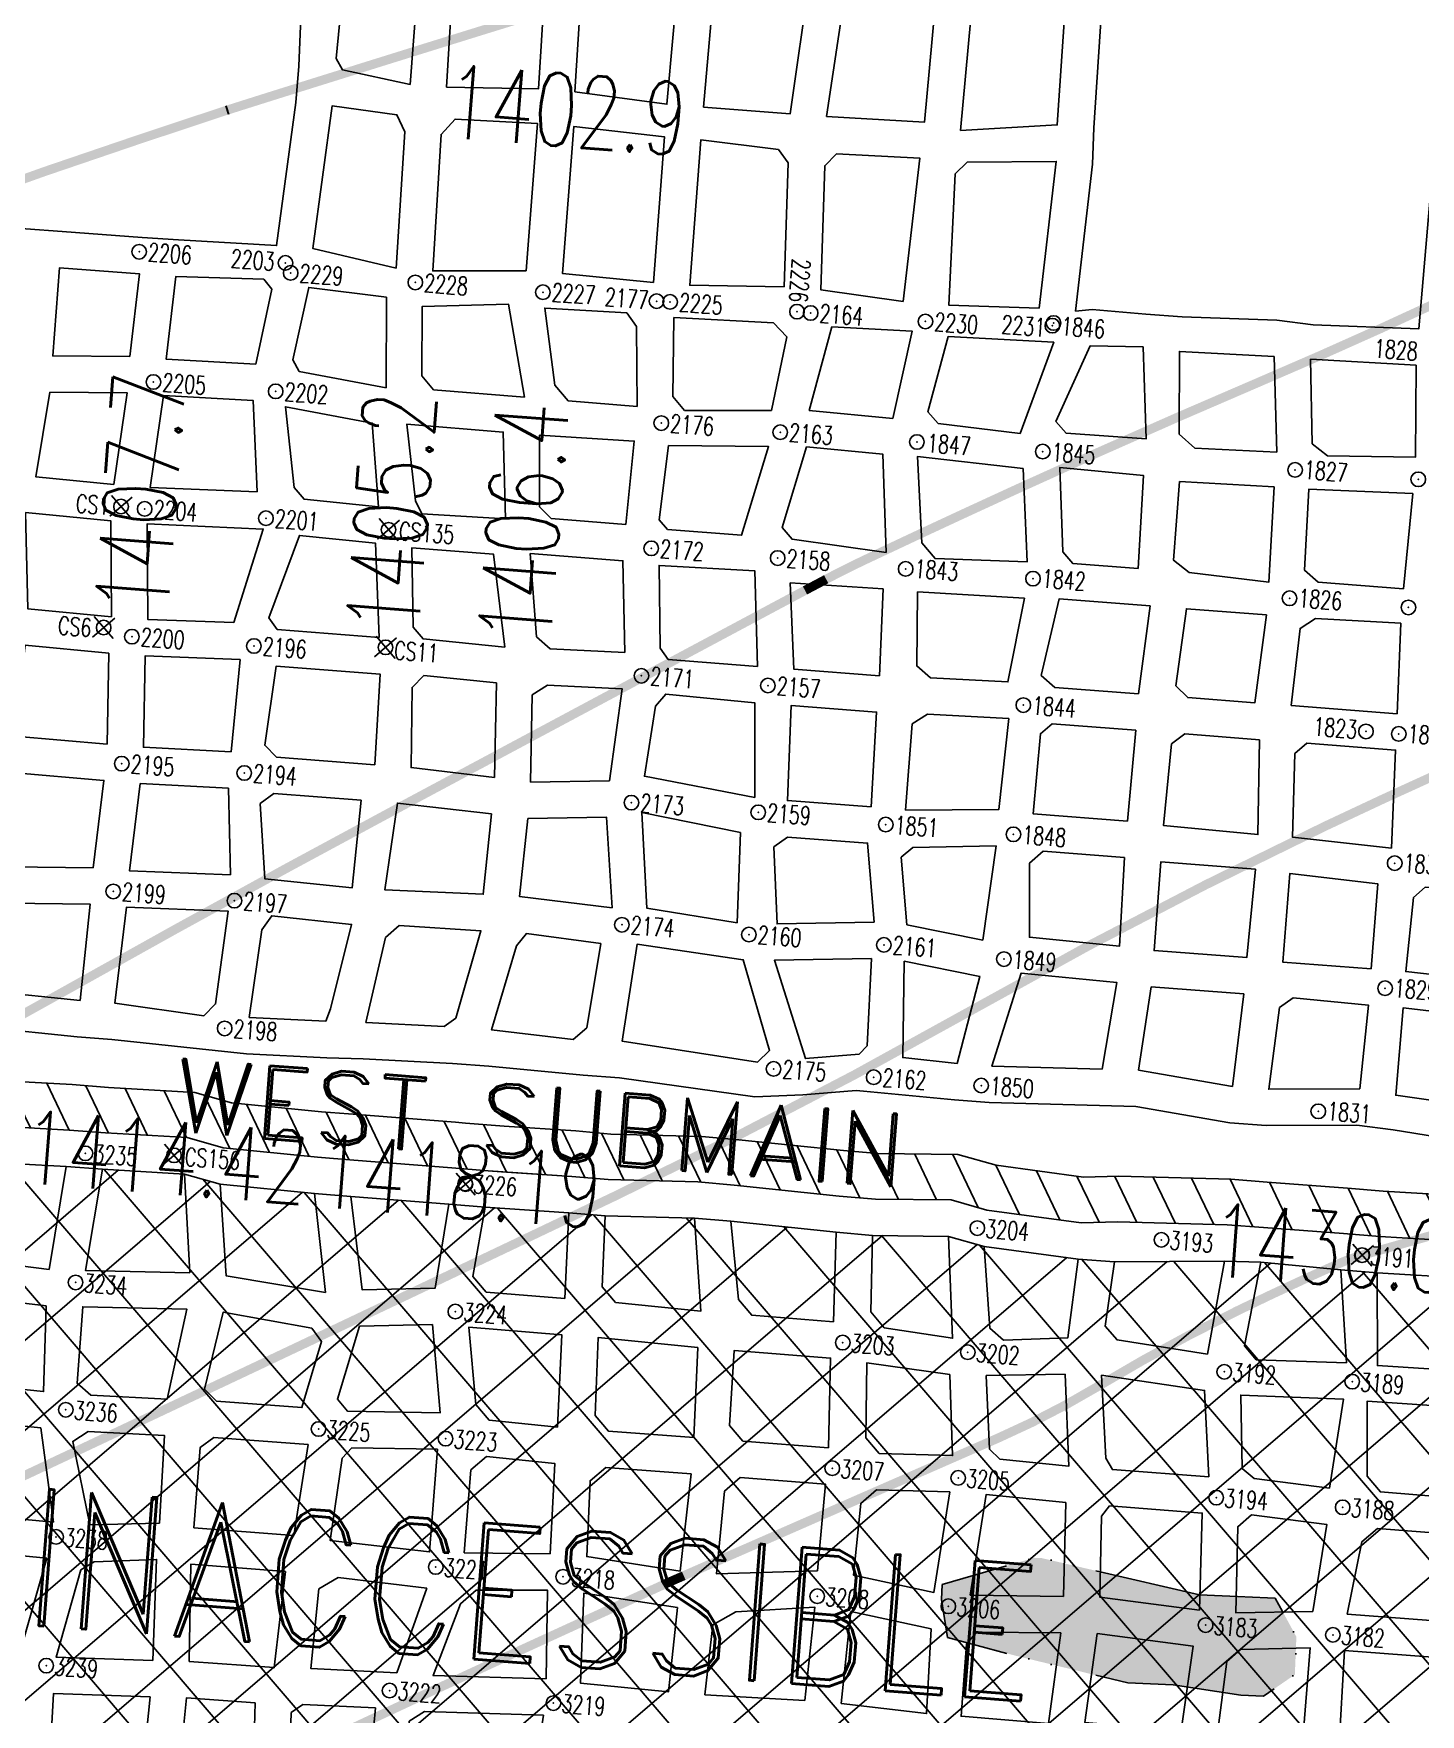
# Model space of a CAD drawing. Header units: inches. Extents: x 10131215 to 10153225, y 3476725 to 3491422.
# Drawn here: x 10138163 to 10138923, y 3482611 to 3483533 of the extents above; entities that cross this region are included whole.
import ezdxf
from ezdxf.enums import TextEntityAlignment as Align

# ---------------------------------------------------------------- set-up
doc = ezdxf.new("R2010")
doc.units = ezdxf.units.IN
doc.header["$LTSCALE"] = 100
doc.header["$MEASUREMENT"] = 0
doc.header["$PDMODE"] = 32
doc.header["$PDSIZE"] = 8
doc.linetypes.add('STREAM', pattern=[1.5, 1, -0.125, 0, -0.125, 0, -0.125, 0, -0.125])
doc.layers.get('0').update_dxf_attribs({"color": 60, "linetype": 'CONTINUOUS'})
for name, color, linetype in [('ELEVATIONS-UPEER MASON-CONTOURS', 175, 'CONTINUOUS'), ('ELEVATIONS-UPPER MASON-SPOT', 175, 'CONTINUOUS'), ('MINE WORKINGS-ADVANCED-SURVEYED', 7, 'CONTINUOUS'), ('MINE WORKINGS-RETREAT AREA', 4, 'CONTINUOUS'), ('MINE WORKINGS-RETREAT AREA-LABELS', 1, 'CONTINUOUS'), ('PANEL AND MAINS LABELS', 4, 'CONTINUOUS'), ('SPADS-CONTROL SURVEY-LABELS', 230, 'CONTINUOUS'), ('SPADS-CONTROL SURVEY-SYMBOLS', 230, 'CONTINUOUS'), ('SPADS-LABEL', 90, 'CONTINUOUS'), ('SPADS-SYMBOL', 90, 'CONTINUOUS'), ('WATER-SURFACE', 140, 'STREAM')]:
    doc.layers.add(name, color=color, linetype=linetype)
doc.styles.add('INACCESSIBLE', font='ROMAND.SHX', dxfattribs={"width": 0.8, "height": 75})
doc.styles.add('LEG', font='ROMAND')
doc.styles.add('LEV', font='SIMPLEX.shx', dxfattribs={"width": 0.7, "height": 40})
doc.styles.add('SP', font='SIMPLEX', dxfattribs={"width": 0.75, "height": 12})

# ---------------------------------------------------------------- blocks, each defined once
blk = doc.blocks.new('*X37')
at = {"color": 0}
for p, q in [((777047.55, 180251.67), (777033.3, 180276.35)), ((777068.43, 180253), (777054.67, 180276.84)), ((777089.56, 180253.9), (777075.18, 180278.8)), ((777111.21, 180253.91), (777096.77, 180278.9)), ((777132.87, 180253.89), (777118.42, 180278.91)), ((777154.98, 180253.09), (777140.28, 180278.55)), ((777175.84, 180254.45), (777161.9, 180278.6)), ((777196.71, 180255.81), (777182.77, 180279.95)), ((777218.27, 180255.96), (777203.86, 180280.93)), ((777239.9, 180256.01), (777225.48, 180280.98)), ((777261.52, 180256.06), (777247.1, 180281.03)), ((777283.14, 180256.11), (777268.72, 180281.08)), ((777304.96, 180255.82), (777290.37, 180281.08)), ((777326.82, 180255.45), (777312.24, 180280.7)), ((777348.58, 180255.27), (777334.11, 180280.32)), ((777370.07, 180255.54), (777355.79, 180280.28)), ((777391.45, 180256), (777377.2, 180280.7)), ((777412.84, 180256.47), (777398.58, 180281.16)), ((777434.5, 180256.45), (777420.07, 180281.45)), ((777455.91, 180256.87), (777441.63, 180281.59)), ((777477.32, 180257.29), (777463.04, 180282.01)), ((777501.35, 180253.16), (777485.1, 180281.3)), ((777523.28, 180252.68), (777508.65, 180278.01)), ((777545.2, 180252.2), (777530.58, 180277.53)), ((777566.94, 180252.06), (777552.48, 180277.09)), ((777588.61, 180252.02), (777574.16, 180277.04)), ((777610.28, 180251.99), (777595.83, 180277.01)), ((777631.99, 180251.88), (777617.5, 180276.97)), ((777653.64, 180251.88), (777639.21, 180276.88)), ((777675.15, 180252.13), (777660.81, 180276.96)), ((777696.74, 180252.23), (777682.32, 180277.21)), ((777718.22, 180252.53), (777704, 180277.15)), ((777739.25, 180253.61), (777725.22, 180277.91)), ((777760.33, 180254.58), (777746.26, 180278.96)), ((777782.15, 180254.3), (777767.59, 180279.51)), ((777804.14, 180253.7), (777789.47, 180279.11)), ((777826.14, 180253.1), (777811.47, 180278.51)), ((777848.03, 180252.7), (777833.47, 180277.91)), ((777869.25, 180253.44), (777855.28, 180277.63)), ((777890.1, 180254.82), (777876.17, 180278.95)), ((777913.19, 180252.33), (777897.02, 180280.34)), ((777936, 180250.33), (777921.03, 180276.26)), ((777958.39, 180249.04), (777943.44, 180274.94)), ((777979.86, 180249.36), (777965.83, 180273.66)), ((778000.61, 180250.91), (777986.63, 180275.14)), ((778021.65, 180251.97), (778007.61, 180276.29)), ((778042.69, 180253.03), (778028.66, 180277.34)), ((778064.12, 180253.41), (778049.7, 180278.39)), ((778085.76, 180253.44), (778071.34, 180278.41)), ((778107.39, 180253.47), (778092.97, 180278.45)), ((778129.07, 180253.41), (778114.6, 180278.48)), ((778150.59, 180253.65), (778136.28, 180278.43)), ((778172.04, 180253.99), (778157.74, 180278.76)), ((778193.62, 180254.12), (778179.19, 180279.1)), ((778215.48, 180253.74), (778200.86, 180279.08)), ((778237.47, 180253.16), (778222.81, 180278.56)), ((778259.7, 180252.16), (778244.8, 180277.97)), ((778281.91, 180251.19), (778267.27, 180276.55)), ((778303.02, 180252.12), (778288.94, 180276.52)), ((778324.14, 180253.05), (778310.05, 180277.44)), ((778345.69, 180253.23), (778331.3, 180278.15)), ((778367.03, 180253.76), (778352.8, 180278.41)), ((778388.37, 180254.3), (778374.14, 180278.94)), ((778409.86, 180254.58), (778395.57, 180279.33)), ((778431.44, 180254.69), (778417.05, 180279.62)), ((778453.02, 180254.81), (778438.63, 180279.73)), ((778474.47, 180255.17), (778460.22, 180279.85)), ((778495.75, 180255.81), (778481.47, 180280.54)), ((778517.83, 180255.06), (778503.1, 180280.57))]:
    blk.add_line(p, q, dxfattribs=at)
blk = doc.blocks.new('*X36')
at = {"color": 0}
for p, q in [((777014.47, 179809.76), (777441.29, 180236.58)), ((777694.46, 179816.51), (777274.88, 180236.09)), ((777836.43, 179833.64), (777433.64, 180236.43)), ((777021.09, 179763.35), (777492.11, 180234.36)), ((777074.14, 179763.37), (777543.02, 180232.25)), ((777127.19, 179763.38), (777595.82, 180232.01)), ((777641.34, 179763.57), (777170.78, 180234.12)), ((777180.25, 179763.4), (777648.67, 180231.82)), ((777694.35, 179763.59), (777221.97, 180235.97)), ((777233.3, 179763.42), (777702.05, 180232.17)), ((777286.35, 179763.44), (777757.46, 180234.55)), ((777730.4, 179833.6), (777328.59, 180235.42)), ((777339.4, 179763.46), (777809.49, 180233.55)), ((777783.42, 179833.62), (777381.25, 180235.78)), ((777392.45, 179763.48), (777861.94, 180232.97)), ((777445.51, 179763.5), (777914.15, 180232.14)), ((777889.45, 179833.66), (777487.88, 180235.22)), ((777498.56, 179763.52), (777963.78, 180228.74)), ((777942.46, 179833.68), (777543.91, 180232.23)), ((777551.61, 179763.54), (778018.86, 180230.79)), ((777995.47, 179833.69), (777597.16, 180232.01)), ((777604.66, 179763.55), (778075.4, 180234.3)), ((778048.49, 179833.71), (777650.36, 180231.84)), ((778101.5, 179833.73), (777703.07, 180232.16)), ((777727.74, 179833.6), (778127.56, 180233.42)), ((778154.52, 179833.75), (777753.9, 180234.37)), ((777780.79, 179833.62), (778181.31, 180234.14)), ((778207.53, 179833.77), (777807.7, 180233.6)), ((777833.84, 179833.64), (778232.9, 180232.69)), ((778260.54, 179833.79), (777861.4, 180232.93)), ((777886.89, 179833.66), (778284.54, 180231.31)), ((778313.56, 179833.81), (777915.5, 180231.87)), ((777939.95, 179833.67), (778339.46, 180233.19)), ((778366.57, 179833.83), (777972.02, 180228.38)), ((777993, 179833.69), (778393.73, 180234.43)), ((778419.59, 179833.84), (778022.35, 180231.08)), ((778464.46, 179842.01), (778072.1, 180234.37)), ((778464.15, 179895.35), (778126.07, 180233.43))]:
    blk.add_line(p, q, dxfattribs=at)
blk = doc.blocks.new('CS')
at = {"layer": 'SPADS-CONTROL SURVEY-SYMBOLS'}
for p, q in [((-5.66, 5.66), (5.66, -5.66)), ((5.66, 5.66), (-5.66, -5.66))]:
    blk.add_line(p, q, dxfattribs=at)
blk.add_circle((0, 0), 4, dxfattribs=at)

msp = doc.modelspace()

# ---------------------------------------------------------------- hatches: boundary and pattern name
at = {"layer": 'WATER-SURFACE'}
h = msp.add_hatch(color=151, dxfattribs=at)
h.paths.add_polyline_path([(10138052.44, 3483775.88), (10138047.61, 3483759.45), (10138021.18, 3483723.11), (10137999.74, 3483707.36), (10137982.46, 3483691.44), (10137961.36, 3483683.99), (10137922.98, 3483660.62), (10137922.81, 3483656.47), (10137971.97, 3483637.81), (10137984.42, 3483637.3), (10138013.83, 3483644.41), (10138043.06, 3483647.36), (10138072.13, 3483646.17), (10138117.47, 3483635.99), (10138129.09, 3483614.72), (10138140.87, 3483597.6), (10138160.62, 3483571.84), (10138168.59, 3483563.2), (10138181.05, 3483562.68), (10138189.86, 3483574.8), (10138191.04, 3483603.86), (10138183.58, 3483624.95), (10138151.87, 3483663.68), (10138140.09, 3483680.8), (10138129.15, 3483718.67), (10138125.33, 3483727.15), (10138117.7, 3483744.09), (10138105.91, 3483761.21)])
h.paths.add_polyline_path([(10138843.8, 3482674.66), (10138839.64, 3482674.83), (10138823.03, 3482675.52), (10138814.73, 3482675.86), (10138802.27, 3482676.37), (10138715.74, 3482696.56), (10138711.59, 3482696.73), (10138661.09, 3482682.18), (10138660.75, 3482673.88), (10138664.06, 3482652.95), (10138701.1, 3482643.11), (10138762.88, 3482628.09), (10138787.79, 3482627.07), (10138825, 3482621.38), (10138837.45, 3482620.87), (10138854.57, 3482632.64), (10138855.41, 3482653.39)])
h.paths.add_polyline_path([(10140233.98, 3482637.65), (10140225.32, 3482640.2), (10140196.96, 3482643.56), (10140177.45, 3482648.74), (10140166.6, 3482651.38), (10140151.46, 3482656.38), (10140136.24, 3482659.2), (10140116.72, 3482664.39), (10140097.03, 3482665.2), (10140081.45, 3482659.26), (10140070.16, 3482650.97), (10140058.95, 3482644.85), (10140047.48, 3482632.18), (10140049.31, 3482623.34), (10140053.69, 3482623.16), (10140069, 3482622.53), (10140090.79, 3482619.44), (10140110.3, 3482614.26), (10140138.48, 3482606.53), (10140153.71, 3482603.71), (10140214.96, 3482601.19), (10140256.45, 3482597.29), (10140267.38, 3482596.84), (10140287.07, 3482596.03), (10140298.1, 3482597.77), (10140309.22, 3482601.69), (10140322.79, 3482612.09), (10140334.17, 3482622.58), (10140341.09, 3482631.06), (10140348.28, 3482646.1), (10140351, 3482659.13), (10140351.53, 3482672.26), (10140325.37, 3482675.52), (10140318.54, 3482669.23), (10140309.34, 3482658.65), (10140300.24, 3482650.26), (10140291.13, 3482641.88), (10140280.01, 3482637.95), (10140266.8, 3482636.3)])
h.paths.add_polyline_path([(10140478.72, 3482997.87), (10140467.34, 3482987.39), (10140449.21, 3482972.79), (10140439.93, 3482960.03), (10140436.94, 3482940.43), (10140438.59, 3482927.22), (10140444.54, 3482911.64), (10140448.64, 3482904.89), (10140465.79, 3482895.42), (10140494.23, 3482894.25), (10140516.29, 3482897.73), (10140535.98, 3482896.92), (10140546.65, 3482889.91), (10140557.15, 3482878.52), (10140569.65, 3482862.67), (10140578.23, 3482857.93), (10140591.18, 3482853.02), (10140620.15, 3482864.97), (10140627.16, 3482875.64), (10140630.06, 3482893.05), (10140615.28, 3482906.8), (10140596.65, 3482933.86), (10140577.58, 3482949.99), (10140567.09, 3482961.37), (10140558.69, 3482970.48), (10140548.02, 3482977.49), (10140528.77, 3482989.24), (10140515.91, 3482996.34), (10140507.25, 3482998.89)])

# ---------------------------------------------------------------- linework, layer by layer
at = {"layer": 'ELEVATIONS-UPEER MASON-CONTOURS', "const_width": 5}
for points in [[(10135978.88, 3483263.25, 0), (10135880.17, 3483248.32, 0.000547)], [(10136147.76, 3483288.54, 0.000001), (10135988.51, 3483264.69, 0.000023)], [(10139638.83, 3483431.71, 0.000001), (10139693.52, 3483463.69, 0.000011)], [(10138804.87, 3484318.68, 0.000002), (10138743.64, 3484310.02, 0.000372)], [(10137623.41, 3484107.95, 0), (10137609.74, 3484100.71, -0.000133)], [(10138738.73, 3484588.48, -0.000001), (10138730.53, 3484585.1, -0.00003)], [(10139736.41, 3483488.78, -0.000003), (10139816.89, 3483535.85, -0.000201)], [(10138949.4, 3483393.11, -0.000024), (10138934.64, 3483386.2, -0.008504), (10138834.19, 3483341.3, 0.006474), (10138702.02, 3483282.86, 0.003016), (10138619.25, 3483244.37, 0.011317), (10138597.49, 3483233.49, 0.000202), (10138591.61, 3483230.37, 0.000208), (10138585.89, 3483227.34, 0.000707), (10138561.24, 3483214.2, 0.000088), (10138364.02, 3483108.7, 0.00524), (10138179.46, 3483007.42, -0.008789), (10138068.99, 3482947.81, -0.009687), (10138044.51, 3482935.76, -0.022299), (10138033.56, 3482931.2, -0.008687), (10138024.18, 3482927.97, -0.007391), (10138013.03, 3482924.53, -0.006553), (10137967.09, 3482911.72, 0.006281), (10137919.15, 3482898.38, 0.000026), (10137785.12, 3482859.27, 0.000021), (10137618.4, 3482810.6, 0.000039), (10136991.83, 3482627.62, -0.000171), (10136847.47, 3482585.5, -0.000311)], [(10136140.6, 3482595.77), (10136698.72, 3482758.89), (10137646.88, 3483036.01, -0.089518), (10137711.17, 3483042.83, 0.138132), (10137752.68, 3483051.32, 0.087871), (10137782.39, 3483073.98, 0.011366), (10137971.71, 3483289.32, 0.000822), (10137996.71, 3483319.19, 0.002897), (10138003.74, 3483327.71, 0.178201), (10138019.46, 3483373.49, -0.259755), (10138035.52, 3483403.86, -0.052601), (10138066.87, 3483419.82, -0.011321), (10138220.37, 3483474.67, -0.000067), (10138268.48, 3483490.64, -0.00306), (10138269.54, 3483490.98, -0.001054), (10138298.97, 3483500.28, -0.000417), (10138373.45, 3483523.56, -0.001449), (10138493.31, 3483560.54, -0.00256), (10138561.34, 3483580.94, -0.005365), (10138563.29, 3483581.49, -0.000155), (10138631.06, 3483599.83, -0.010487), (10138692.65, 3483615.1, -0.00726), (10138782.33, 3483633.99)], [(10137552.4, 3482514.37, 0.01064), (10137774.37, 3482584.94, 0.016804), (10137912.27, 3482637.27, 0.00045), (10138120.96, 3482724.81, 0.010071), (10138130.2, 3482728.92, 0.000713), (10138282.52, 3482800.6, 0.000765), (10138424.33, 3482867.84, 0.000123), (10138444.32, 3482877.36, 0.000066), (10138481.68, 3482895.17, 0.017661), (10138677.42, 3482997.17, -0.017864), (10138870.98, 3483097.93, -0.008228), (10138967.63, 3483141.99, -0.025317)], [(10138970.77, 3482885.28), (10138891.59, 3482862.73, 0.035359), (10138877.96, 3482857.78, 0.008462), (10138823.08, 3482832.23, 0.022194), (10138745.94, 3482790.38, -0.032154), (10138692.1, 3482762.54, -0.000146), (10138644.31, 3482741.62, 0.000155), (10138599.36, 3482721.95, 0.000016), (10138519.37, 3482686.9, 0.000201), (10138513.14, 3482684.17, 0.0038), (10138508.86, 3482682.25, 0.000202), (10138428.52, 3482645.46, 0.003516), (10138280.6, 3482576.39, -0.00406), (10138152.43, 3482516.72, -0.00771), (10138147.84, 3482514.71, -0.00028), (10138020.33, 3482461.37, -0.013545), (10137917.71, 3482421.73, -0.00908), (10137762.11, 3482369.59)]]:
    msp.add_lwpolyline(points, format="xyb", dxfattribs=at)
at = {"layer": 'MINE WORKINGS-ADVANCED-SURVEYED', "flags": 128}
for points in [[(10138864.57, 3483373.06), (10138844.69, 3483375.52), (10138792.69, 3483377.35), (10138772.74, 3483378.82), (10138743.32, 3483381.43), (10138734.26, 3483380.58), (10138743.64, 3483461.1), (10138744.22, 3483481.12), (10138749.6, 3483561.94), (10138751.18, 3483581.88), (10138753.61, 3483627.17), (10138755.14, 3483647.12), (10138754.79, 3483698.4)], [(10138114.96, 3483584.47), (10138105.79, 3483504.03), (10138104.27, 3483484.09), (10138103.36, 3483433.01), (10138109.58, 3483429.16), (10138158.45, 3483425.63), (10138178.4, 3483424.18), (10138222.27, 3483421), (10138242.21, 3483419.56), (10138296, 3483416.5), (10138306.6, 3483494.88), (10138308.27, 3483514.81), (10138311.23, 3483585.82)], [(10138864.57, 3483373.06), (10138922.52, 3483370.78), (10138929.64, 3483453.59)], [(10138575.97, 3483366.47), (10138568.53, 3483374.07), (10138514, 3483376.97), (10138513.29, 3483333.66), (10138519.69, 3483326.11)], [(10138519.69, 3483326.11), (10138567.5, 3483326.04), (10138575.97, 3483366.47)], [(10138510.4, 3483260.74), (10138505.8, 3483266.11), (10138511.08, 3483306.75)], [(10138510.4, 3483260.74), (10138551.13, 3483257.59), (10138565.93, 3483306.26), (10138511.08, 3483306.75)], [(10138852.62, 3483164.19), (10138857.42, 3483206.53), (10138865.86, 3483211.9), (10138912.74, 3483209.3)], [(10138852.62, 3483164.19), (10138910.65, 3483159.74), (10138912.74, 3483209.3)], [(10138907.53, 3483085.88), (10138853.28, 3483092), (10138854.62, 3483137.96), (10138861.06, 3483143.49)], [(10138907.53, 3483085.88), (10138909.8, 3483139.75), (10138861.06, 3483143.49)], [(10138641.78, 3483043.98), (10138638.56, 3483081.01), (10138645.1, 3483086.41), (10138690.72, 3483087.23)], [(10138690.72, 3483087.23), (10138683.37, 3483035.58), (10138641.78, 3483043.98)], [(10138669.42, 3482967.82), (10138639.46, 3482971.12), (10138640.25, 3483024.04)], [(10138640.25, 3483024.04), (10138681.84, 3483015.64), (10138669.42, 3482967.82)], [(10138956.04, 3482923.81), (10138908.49, 3482931.46), (10138888.62, 3482933.98), (10138838.77, 3482933.79), (10138818.83, 3482935.32), (10138767.36, 3482944.27), (10138747.34, 3482944.8), (10138686.83, 3482946.42), (10138667.89, 3482947.88), (10138617.99, 3482952.71), (10138614, 3482953.02), (10138584.61, 3482950.61), (10138558.45, 3482949.61), (10138484.18, 3482960.08), (10138464.23, 3482961.55), (10138412.45, 3482966.38), (10138392.5, 3482967.85), (10138343.56, 3482970.46), (10138323.54, 3482970.94), (10138279.58, 3482973.18), (10138205.64, 3482981.03), (10138186.7, 3482982.54), (10138136.94, 3482987.53)], [(10138128.2, 3482934.32), (10138182.2, 3482931.35), (10138202.13, 3482929.76), (10138247.07, 3482927.19), (10138266.69, 3482921.61), (10138318.45, 3482916.49), (10138338.39, 3482914.9), (10138392.2, 3482910.68), (10138412.13, 3482908.94), (10138458.04, 3482905.95), (10138477.97, 3482904.21), (10138527.04, 3482902.95), (10138546.97, 3482901.21), (10138604.66, 3482895.18), (10138624.59, 3482893.45), (10138666.05, 3482893), (10138685.68, 3482887.49), (10138737.3, 3482880.53), (10138757.4, 3482881), (10138817.45, 3482879.41), (10138837.4, 3482877.88), (10138881.33, 3482874.57), (10138901.26, 3482872.94), (10138950.18, 3482869.96)]]:
    msp.add_lwpolyline(points, dxfattribs=at)
for points in [[(10138369.28, 3483504.79), (10138374.53, 3483574.59), (10138369.15, 3483583.02), (10138335.73, 3483590.78), (10138328.71, 3483519.12), (10138332.19, 3483512.8)], [(10138459.58, 3483500.9), (10138465.01, 3483584.73), (10138511.56, 3483577.51), (10138517.08, 3483571.07), (10138510.18, 3483494.01)], [(10138389.23, 3483503.29), (10138393.48, 3483573.17), (10138401.13, 3483581.62), (10138444.53, 3483579.28), (10138439.64, 3483502.43)], [(10138530.13, 3483492.49), (10138537.48, 3483575.52), (10138582.06, 3483570.75), (10138588.58, 3483564.24), (10138577.79, 3483488.84)], [(10138597.74, 3483487.31), (10138608.06, 3483556.73), (10138612.44, 3483561.41), (10138658.42, 3483559.91), (10138651.49, 3483484.21)], [(10138671.2, 3483479.66), (10138678.13, 3483555.35), (10138685.65, 3483561.79), (10138729.67, 3483563.52), (10138724.28, 3483482.69)], [(10138361.71, 3483404.07), (10138366.33, 3483478.94), (10138362.02, 3483488.29), (10138326.53, 3483493.21), (10138315.93, 3483414.82)], [(10138432.99, 3483402.64), (10138439.18, 3483483.41), (10138393.93, 3483485.89), (10138386.28, 3483477.44), (10138381.65, 3483402.57)], [(10138502.71, 3483396.3), (10138452.93, 3483401.11), (10138459.13, 3483481.88), (10138508.81, 3483476.07)], [(10138574.53, 3483393.81), (10138522.65, 3483394.77), (10138528.75, 3483474.54), (10138571.28, 3483469.28), (10138576.73, 3483461.84)], [(10138639.78, 3483385.82), (10138594.47, 3483392.28), (10138596.67, 3483460.31), (10138603.19, 3483466.83), (10138648.93, 3483464.35)], [(10138714.32, 3483382.16), (10138664.7, 3483383.87), (10138668.33, 3483455.81), (10138674.86, 3483462.32), (10138723.7, 3483462.67)], [(10138215.59, 3483355.7), (10138173.22, 3483355.99), (10138176.95, 3483404.23), (10138220.82, 3483401.06)], [(10138284.74, 3483351.45), (10138293.44, 3483392.64), (10138288.98, 3483398.13), (10138240.77, 3483399.61), (10138235.53, 3483354.14)], [(10138356.16, 3483338.55), (10138308.5, 3483347.49), (10138305, 3483353.8), (10138313.64, 3483393.58), (10138356.32, 3483388.18)], [(10138431.99, 3483333.32), (10138382.15, 3483337.42), (10138375.75, 3483344.97), (10138375.91, 3483383.15), (10138423.27, 3483384.3)], [(10138493.78, 3483328.24), (10138455.91, 3483331.35), (10138448.59, 3483339.98), (10138443.17, 3483382.25), (10138488.14, 3483379.63), (10138493.39, 3483372.05)], [(10138634.02, 3483321.73), (10138588.21, 3483326.02), (10138600.62, 3483371.9), (10138644.57, 3483369.59)], [(10138703.98, 3483313.38), (10138658.89, 3483318.95), (10138653.33, 3483325.36), (10138664.43, 3483366.55), (10138722.36, 3483363.5)], [(10138771.42, 3483360.87), (10138772.95, 3483310.4), (10138729.06, 3483313.57), (10138723.51, 3483319.99), (10138742.28, 3483361.46)], [(10138843.23, 3483355.58), (10138791.29, 3483358.4), (10138791.19, 3483313.09), (10138799.66, 3483305.46), (10138844.62, 3483303.21)], [(10138921.11, 3483350.83), (10138920.72, 3483300.43), (10138872.55, 3483301.18), (10138864, 3483307.82), (10138863.17, 3483354.11)], [(10138206.69, 3483285.37), (10138163.89, 3483289.65), (10138171.67, 3483336.04), (10138214.04, 3483335.75)], [(10138285.34, 3483281.36), (10138283.1, 3483331.52), (10138233.98, 3483334.2), (10138226.63, 3483283.84)], [(10138351.88, 3483273.15), (10138311.1, 3483277.34), (10138305.59, 3483283.79), (10138300.88, 3483328.05), (10138348.54, 3483319.11)], [(10138421.59, 3483266.69), (10138375.65, 3483269.28), (10138372.21, 3483276.57), (10138367.56, 3483318.55), (10138420.38, 3483314.21)], [(10138487.55, 3483263.53), (10138446.67, 3483266.73), (10138440.16, 3483273.26), (10138440.31, 3483312.57), (10138492.22, 3483309.3)], [(10138630.39, 3483248.08), (10138578.83, 3483255.45), (10138573.36, 3483261.94), (10138586.78, 3483306.07), (10138628.6, 3483302.07)], [(10138705.6, 3483294.22), (10138707.77, 3483243.06), (10138657.21, 3483244.8), (10138649.91, 3483253.45), (10138647.55, 3483300.71)], [(10138768.67, 3483239.4), (10138732.78, 3483242.15), (10138727.25, 3483248.59), (10138725.7, 3483294.77), (10138771.51, 3483290.45)], [(10138843.25, 3483284.25), (10138791.31, 3483287.01), (10138788.08, 3483243.93), (10138796.59, 3483237.26), (10138840.31, 3483231.91)], [(10138919.21, 3483280.49), (10138914.13, 3483228.25), (10138867.39, 3483231.84), (10138859.87, 3483238.44), (10138862.2, 3483282.88)], [(10138205.51, 3483212.84), (10138159.58, 3483217.33), (10138158.37, 3483270.01), (10138205.16, 3483265.43)], [(10138272.59, 3483209.72), (10138288.76, 3483261.03), (10138225.1, 3483263.9), (10138225.45, 3483211.32)], [(10138352.37, 3483201.58), (10138296.37, 3483205.89), (10138291.84, 3483212.25), (10138308.55, 3483257.48), (10138350.32, 3483253.21)], [(10138421.17, 3483196.29), (10138376.38, 3483200.74), (10138370.86, 3483207.18), (10138370.18, 3483250.65), (10138415.04, 3483247.14)], [(10138487.13, 3483193.22), (10138446.17, 3483195.37), (10138438.66, 3483201.96), (10138435.14, 3483247.57), (10138485.99, 3483243.59)], [(10138559.84, 3483185.65), (10138558.29, 3483238.13), (10138505.85, 3483241.03), (10138506.38, 3483195.75), (10138510.91, 3483189.39)], [(10138626.65, 3483180.53), (10138579.79, 3483184.12), (10138577.8, 3483231.46), (10138628.7, 3483228.15)], [(10138706.25, 3483223.12), (10138697.15, 3483177.14), (10138654.65, 3483179.39), (10138647.13, 3483185.98), (10138647.63, 3483226.54)], [(10138768.87, 3483170.63), (10138775.12, 3483218.85), (10138725.27, 3483222.67), (10138715.48, 3483180.75), (10138723, 3483174.15)], [(10138838.94, 3483213.96), (10138795.06, 3483217.32), (10138789.27, 3483175.08), (10138795.79, 3483168.56), (10138832.68, 3483165.73)], [(10138203.06, 3483143.06), (10138152.32, 3483147.42), (10138158.06, 3483197.39), (10138203.99, 3483192.9)], [(10138271.17, 3483138.76), (10138276.04, 3483189.39), (10138223.94, 3483191.38), (10138222.99, 3483141.35)], [(10138349.87, 3483131.74), (10138296.02, 3483135.86), (10138289.5, 3483142.38), (10138295.83, 3483185.87), (10138352.83, 3483181.48)], [(10138415.53, 3483124.7), (10138369.81, 3483130.21), (10138370.32, 3483174.12), (10138376.84, 3483180.64), (10138416.65, 3483176.58)], [(10138478.57, 3483122.88), (10138435.39, 3483122.18), (10138436.2, 3483170.06), (10138444.64, 3483175.43), (10138485.6, 3483173.28)], [(10138558.32, 3483113.82), (10138558.32, 3483165.7), (10138509.45, 3483170.44), (10138503.93, 3483163.85), (10138497.82, 3483125.42)], [(10138622.13, 3483108.7), (10138576.24, 3483112.1), (10138578.26, 3483164.18), (10138625.12, 3483160.59)], [(10138697.61, 3483157.04), (10138692.24, 3483107.18), (10138641.04, 3483106.89), (10138644.68, 3483154.08), (10138653.12, 3483159.45)], [(10138767.33, 3483150.69), (10138721.47, 3483154.21), (10138715.03, 3483148.69), (10138711.11, 3483104.73), (10138762.68, 3483100.84)], [(10138835.14, 3483145.48), (10138794.26, 3483148.62), (10138786.82, 3483143.17), (10138782.55, 3483098.34), (10138834.33, 3483093.43)], [(10138195.41, 3483075.14), (10138149.76, 3483075.71), (10138150.6, 3483127.49), (10138201.35, 3483123.13)], [(10138270.75, 3483071.31), (10138269.65, 3483118.82), (10138221.28, 3483121.42), (10138215.35, 3483073.57)], [(10138342.36, 3483112.25), (10138337.44, 3483064.15), (10138289.66, 3483069.13), (10138287.06, 3483110.47), (10138294.5, 3483115.92)], [(10138414, 3483104.76), (10138409.37, 3483060.68), (10138355.41, 3483063.03), (10138362.3, 3483110.73)], [(10138548.59, 3483045.1), (10138550.44, 3483094.48), (10138496.3, 3483105.48), (10138499.07, 3483053.09)], [(10138480.04, 3483053.27), (10138429.33, 3483059.43), (10138433.86, 3483102.24), (10138477.05, 3483102.94)], [(10138623.83, 3483045.36), (10138570.6, 3483044.42), (10138568.78, 3483086.7), (10138576.32, 3483092), (10138620.22, 3483088.8)], [(10138761.18, 3483080.9), (10138716.56, 3483084.25), (10138709.05, 3483077.81), (10138708.94, 3483037.07), (10138758.45, 3483032.28)], [(10138832.9, 3483074.48), (10138781.05, 3483078.4), (10138777.32, 3483029.84), (10138828.17, 3483025.95)], [(10138896.5, 3483019.73), (10138900.13, 3483066.35), (10138851.77, 3483072.05), (10138848.04, 3483023.43)], [(10138970.13, 3483012.09), (10138915.44, 3483018.28), (10138919.66, 3483058.96), (10138926.07, 3483064.53), (10138972.03, 3483062.29)], [(10138188.3, 3483002.48), (10138138.54, 3483007.47), (10138148.2, 3483055.77), (10138193.85, 3483055.2)], [(10138256.05, 3482993.97), (10138262.55, 3483000.51), (10138269.51, 3483051.35), (10138213.79, 3483053.64), (10138207.24, 3483000.96)], [(10138325.53, 3482997.87), (10138323.02, 3482991.03), (10138281.06, 3482993.13), (10138287.92, 3483041.18), (10138293.4, 3483048.86), (10138337.2, 3483044.13)], [(10138394.34, 3482992.78), (10138387.99, 3482988.24), (10138345.03, 3482990.41), (10138355.79, 3483036.96), (10138363.21, 3483043.51), (10138408.12, 3483040.71)], [(10138466.15, 3482987.48), (10138458.65, 3482981.02), (10138413.92, 3482986.32), (10138427.65, 3483032.48), (10138433.08, 3483039.16), (10138473.81, 3483033.62)], [(10138559.9, 3482968.55), (10138566.42, 3482975.07), (10138552.05, 3483024.78), (10138493.84, 3483033.37), (10138485.65, 3482980.03)], [(10138615.53, 3482972.96), (10138619.9, 3482977.64), (10138622.3, 3483025.41), (10138569.08, 3483024.48), (10138586.13, 3482970.56)], [(10138748.87, 3482964.74), (10138756.92, 3483012.34), (10138704.42, 3483017.35), (10138688.36, 3482966.37)], [(10138826.65, 3483006.01), (10138775.79, 3483009.9), (10138768.88, 3482964.21), (10138820.35, 3482955.26)], [(10138890.15, 3482953.93), (10138894.97, 3482999.79), (10138853.57, 3483003.96), (10138846.13, 3482998.51), (10138840.29, 3482953.73)], [(10138957.57, 3482943.75), (10138909.94, 3482950.4), (10138913.92, 3482998.34), (10138965.61, 3482992.38)]]:
    msp.add_lwpolyline(points, close=True, dxfattribs=at)
at = {"layer": 'MINE WORKINGS-ADVANCED-SURVEYED'}
for points in [[(10138180.61, 3482911.41), (10138171.21, 3482854.87), (10138132.57, 3482859.83), (10138125.2, 3482868.42), (10138126.72, 3482914.37)], [(10138248.39, 3482852.97), (10138191.22, 3482854.34), (10138200.55, 3482909.82), (10138245.48, 3482907.25)], [(10138316.86, 3482896.55), (10138265.1, 3482901.67), (10138268.33, 3482851.45), (10138322.79, 3482842.26)], [(10138390.47, 3482890.75), (10138383.1, 3482844.71), (10138342.96, 3482843.73), (10138336.8, 3482894.96)], [(10138454.08, 3482839.02), (10138411.01, 3482842.47), (10138403.67, 3482851.08), (10138410.39, 3482889.02), (10138456.31, 3482886.02)], [(10138525.31, 3482883.02), (10138476.23, 3482884.28), (10138474.66, 3482845.39), (10138481.99, 3482836.78), (10138528.77, 3482832.03)], [(10138601.53, 3482826.19), (10138556.68, 3482829.79), (10138549.34, 3482838.4), (10138545.23, 3482881.29), (10138602.93, 3482875.26)], [(10138664.52, 3482873.06), (10138666.83, 3482817.16), (10138629.37, 3482822.96), (10138622.03, 3482831.57), (10138622.85, 3482873.52)], [(10138735.78, 3482860.59), (10138684.15, 3482867.55), (10138687.3, 3482822.61), (10138694.82, 3482816.02), (10138730.03, 3482817.34)], [(10138806.58, 3482808.47), (10138757.03, 3482816.27), (10138750.58, 3482823.79), (10138755.72, 3482859.06), (10138815.93, 3482859.46)], [(10138882.96, 3482803.66), (10138879.7, 3482854.63), (10138835.94, 3482858.93), (10138826.98, 3482812.92), (10138833.42, 3482805.41)], [(10138948.56, 3482850.03), (10138899.64, 3482853.01), (10138899.89, 3482802.21), (10138947.8, 3482799.1)], [(10138169.68, 3482834.93), (10138168.22, 3482787.89), (10138128.47, 3482791.95), (10138121.1, 3482800.54), (10138123.07, 3482840.5)], [(10138236.1, 3482783.73), (10138194.14, 3482785.92), (10138186.62, 3482792.51), (10138189.7, 3482834.4), (10138246.86, 3482833.03)], [(10138315.28, 3482822.78), (10138266.8, 3482831.5), (10138256.57, 3482789.2), (10138263.1, 3482782.68), (10138309.97, 3482779.12), (10138320.73, 3482815.34)], [(10138381.5, 3482824.77), (10138385.84, 3482776.32), (10138334.89, 3482777.22), (10138329.37, 3482783.66), (10138341.43, 3482823.78)], [(10138450.14, 3482768.4), (10138412.61, 3482772.27), (10138405.24, 3482780.86), (10138401.44, 3482823.17), (10138452.48, 3482819.08)], [(10138527.17, 3482812.09), (10138472.42, 3482817.48), (10138470.7, 3482774.86), (10138478.06, 3482766.27), (10138524.93, 3482762.69)], [(10138598.72, 3482757.05), (10138551.85, 3482760.63), (10138544.48, 3482769.22), (10138547.1, 3482810.49), (10138599.94, 3482806.26)], [(10138665.3, 3482797.22), (10138666.8, 3482752.84), (10138626.56, 3482753.92), (10138619.19, 3482762.51), (10138619.79, 3482803.66)], [(10138728.5, 3482797.4), (10138685.32, 3482796.69), (10138687.12, 3482756.3), (10138692.72, 3482750.86), (10138730.54, 3482746.96)], [(10138807.31, 3482741.08), (10138754.47, 3482745.13), (10138750.94, 3482751.42), (10138748.52, 3482796.87), (10138805.05, 3482788.53)], [(10138873.61, 3482735.02), (10138881.25, 3482783.73), (10138824.91, 3482786), (10138825.72, 3482745.69), (10138832.32, 3482740.17)], [(10138946.09, 3482779.17), (10138894.2, 3482782.62), (10138894.18, 3482741.43), (10138901.53, 3482732.83), (10138941.41, 3482729.71)], [(10138166.7, 3482767.95), (10138173.66, 3482716.36), (10138112.99, 3482721.99), (10138118.37, 3482764.64), (10138126.95, 3482772.01)], [(10138231.8, 3482715.75), (10138193.6, 3482714.78), (10138184.2, 3482760.6), (10138192.63, 3482765.98), (10138234.58, 3482763.79)], [(10138313.43, 3482758.8), (10138261.58, 3482762.74), (10138254.15, 3482757.29), (10138250.66, 3482713.25), (10138305.49, 3482708.89)], [(10138384.32, 3482756.38), (10138379.99, 3482699.94), (10138325.35, 3482706.31), (10138331.93, 3482751.37), (10138337.37, 3482756.98)], [(10138446.18, 3482698.89), (10138399.01, 3482699.49), (10138402.5, 3482744.96), (10138411.09, 3482752.33), (10138448.62, 3482748.46)], [(10138523.41, 3482742.75), (10138476.54, 3482746.33), (10138467.95, 3482738.96), (10138466.12, 3482697.36), (10138517.46, 3482689.42)], [(10138592.71, 3482689.67), (10138537.41, 3482687.89), (10138541.74, 3482733.32), (10138550.33, 3482740.69), (10138597.19, 3482737.11)], [(10138665.27, 3482732.9), (10138656.55, 3482677.74), (10138612.57, 3482687.15), (10138616.45, 3482726.61), (10138625.04, 3482733.98)], [(10138729.01, 3482727.02), (10138685.21, 3482731.38), (10138676.5, 3482676.28), (10138727.58, 3482675.55)], [(10138802.24, 3482668.09), (10138803.79, 3482721.29), (10138752.94, 3482725.19), (10138748.49, 3482719.51), (10138747.6, 3482675.09)], [(10138864.4, 3482667.36), (10138872.05, 3482715.08), (10138830.79, 3482720.23), (10138823.28, 3482713.78), (10138822.19, 3482666.63)], [(10138939.85, 3482709.77), (10138899.97, 3482712.89), (10138891.37, 3482705.54), (10138883.35, 3482665.91), (10138938.88, 3482661.65)], [(10138170.08, 3482696.58), (10138155.19, 3482644.65), (10138108.77, 3482653.45), (10138110.86, 3482694.07), (10138120.44, 3482701.36)], [(10138228.07, 3482640.37), (10138175.06, 3482642.21), (10138188.63, 3482690.09), (10138196, 3482694.52), (10138230.21, 3482695.81)], [(10138300.91, 3482689.19), (10138249.07, 3482693.31), (10138248.09, 3482639.92), (10138294.77, 3482636.54)], [(10138378.47, 3482680), (10138361.95, 3482633.66), (10138314.79, 3482636.09), (10138319.22, 3482679.71), (10138329.74, 3482685.89)], [(10138443.95, 3482630.39), (10138444.65, 3482678.95), (10138405.46, 3482678.94), (10138396.88, 3482671.57), (10138381.89, 3482632.13)], [(10138515.94, 3482669.48), (10138464.59, 3482677.42), (10138462.82, 3482627.93), (10138511, 3482623.19)], [(10138585.85, 3482618.4), (10138530.94, 3482621.65), (10138535.27, 3482659.97), (10138547.85, 3482667.03), (10138591.18, 3482669.73)], [(10138655.09, 3482657.79), (10138652.57, 3482611.31), (10138605.8, 3482616.86), (10138611.04, 3482667.21)], [(10138726.12, 3482655.61), (10138680.03, 3482655.97), (10138674.53, 3482649.35), (10138671.51, 3482609.79), (10138719.36, 3482605.94)], [(10138792.28, 3482602.08), (10138798.79, 3482648.29), (10138746.14, 3482655.14), (10138739.45, 3482606.33)], [(10138858.83, 3482594.92), (10138862.88, 3482647.41), (10138824.72, 3482646.39), (10138817.23, 3482639.92), (10138812.22, 3482600.48)], [(10138937.35, 3482641.71), (10138881.82, 3482645.96), (10138878.63, 3482591.45), (10138929.49, 3482587.68)], [(10138222.16, 3482575.73), (10138171.54, 3482582.66), (10138173.61, 3482622.26), (10138226.62, 3482620.42)], [(10138284.35, 3482617.24), (10138246.64, 3482619.97), (10138242.1, 3482574.18), (10138282.97, 3482571.02)], [(10138350.32, 3482614.46), (10138310.35, 3482616.36), (10138304, 3482611.8), (10138302.84, 3482568.48), (10138345.71, 3482565.16)], [(10138442.41, 3482610.45), (10138434.4, 3482558.28), (10138365.73, 3482564.61), (10138368.84, 3482607.1), (10138377.25, 3482612.51)]]:
    msp.add_lwpolyline(points, close=True, dxfattribs=at)
at = {"layer": 'MINE WORKINGS-RETREAT AREA', "flags": 128}
for points in [[(10138952.21, 3482894.88), (10138903.04, 3482897.88), (10138883.36, 3482899.49), (10138839.29, 3482902.81), (10138819.36, 3482904.33), (10138758.06, 3482905.99), (10138738.69, 3482905.57), (10138690.76, 3482912.03), (10138669.62, 3482917.97), (10138625.81, 3482918.44), (10138607.05, 3482920.07), (10138549.57, 3482926.08), (10138529.21, 3482927.85), (10138479.37, 3482929.18), (10138460.21, 3482930.85), (10138420.95, 3482933.42), (10138399.57, 3482935.13), (10138394.26, 3482935.59), (10138340.36, 3482939.82), (10138320.67, 3482941.39), (10138271.38, 3482946.27), (10138251.25, 3482951.99), (10138203.84, 3482954.7), (10138183.87, 3482956.29), (10138129.82, 3482959.27)], [(10138128.2, 3482934.32), (10138182.2, 3482931.35), (10138202.13, 3482929.76), (10138247.07, 3482927.19), (10138266.69, 3482921.61), (10138318.45, 3482916.49), (10138338.39, 3482914.9), (10138392.2, 3482910.68), (10138412.13, 3482908.94), (10138419.32, 3482908.47), (10138458.04, 3482905.95), (10138477.97, 3482904.21), (10138527.04, 3482902.95), (10138546.97, 3482901.21), (10138604.66, 3482895.18), (10138624.59, 3482893.45), (10138666.05, 3482893), (10138685.68, 3482887.49), (10138737.3, 3482880.53), (10138757.4, 3482881), (10138817.45, 3482879.41), (10138837.4, 3482877.88), (10138881.33, 3482874.57), (10138901.26, 3482872.94), (10138950.18, 3482869.96)]]:
    msp.add_lwpolyline(points, dxfattribs=at)
at = {"layer": 'MINE WORKINGS-RETREAT AREA'}
msp.add_lwpolyline([(10138948.56, 3482850.03), (10138899.64, 3482853.01), (10138879.7, 3482854.63), (10138835.94, 3482858.93), (10138815.93, 3482859.46), (10138755.72, 3482859.06), (10138735.78, 3482860.59), (10138684.15, 3482867.55), (10138664.52, 3482873.06), (10138622.85, 3482873.52), (10138602.93, 3482875.26), (10138545.23, 3482881.29), (10138525.31, 3482883.02), (10138476.23, 3482884.28), (10138456.31, 3482886.02), (10138410.39, 3482889.02), (10138390.47, 3482890.75), (10138336.8, 3482894.96), (10138316.86, 3482896.55), (10138265.1, 3482901.67), (10138245.48, 3482907.25), (10138200.55, 3482909.82), (10138180.61, 3482911.41), (10138126.72, 3482914.37)], dxfattribs=at)
at = {"layer": 'SPADS-SYMBOL'}
for p in [(10138220.66, 3483413.11), (10138300.92, 3483406.97), (10138303.74, 3483401.51), (10138372.12, 3483396.28), (10138442.09, 3483390.92), (10138504.44, 3483386), (10138511.89, 3483385.58), (10138581.48, 3483380.25), (10138588.98, 3483379.53), (10138651.93, 3483374.85), (10138721.56, 3483372.57), (10138722.23, 3483374.04), (10138228.51, 3483341.66), (10138295.52, 3483336.53), (10138507.05, 3483319.13), (10138572.29, 3483314.14), (10138647.24, 3483308.77), (10138716.27, 3483303.48), (10138854.68, 3483293.46), (10138922.27, 3483288.29), (10138223.69, 3483272.04), (10138290.2, 3483266.95), (10138501.54, 3483250.41), (10138570.89, 3483245.1), (10138641.09, 3483239.15), (10138710.94, 3483233.8), (10138851.64, 3483223.03), (10138916.89, 3483218.03), (10138216.69, 3483201.97), (10138283.6, 3483196.85), (10138496.15, 3483180.5), (10138565.54, 3483175.19), (10138705.63, 3483164.46), (10138893.58, 3483150.02), (10138911.58, 3483148.64), (10138211.14, 3483132.34), (10138278.27, 3483127.2), (10138490.67, 3483110.94), (10138560.21, 3483105.61), (10138630.2, 3483098.9), (10138700.2, 3483093.54), (10138909.34, 3483077.74), (10138206.41, 3483062.25), (10138272.91, 3483057.16), (10138485.44, 3483043.93), (10138555.08, 3483038.59), (10138629.12, 3483032.93), (10138694.96, 3483025.11), (10138904.08, 3483009.13), (10138267.54, 3482987.11), (10138568.62, 3482964.88), (10138623.56, 3482960.32), (10138682.51, 3482955.79), (10138867.42, 3482941.63), (10138191.18, 3482918.6), (10138399.45, 3482902.02), (10138680.39, 3482877.55), (10138781.39, 3482871.14), (10138891.37, 3482862.72), (10138185.77, 3482847.75), (10138394.07, 3482831.8), (10138606.61, 3482814.76), (10138675.18, 3482809.51), (10138815.83, 3482798.74), (10138886.06, 3482793.36), (10138180.43, 3482777.95), (10138319.07, 3482767.4), (10138388.73, 3482762.07), (10138600.84, 3482745.87), (10138669.89, 3482740.58), (10138811.43, 3482729.74), (10138880.78, 3482724.43), (10138175.09, 3482708.23), (10138383.34, 3482691.67), (10138453.21, 3482686.32), (10138592.6, 3482675.65), (10138664.49, 3482670.14), (10138805.62, 3482659.83), (10138875.42, 3482654.48), (10138169.68, 3482637.59), (10138357.99, 3482623.94), (10138447.9, 3482617.05)]:
    msp.add_point(p, dxfattribs=at)
at = {"layer": 'WATER-SURFACE', "flags": 128}
msp.add_lwpolyline([(10138843.8, 3482674.66), (10138839.64, 3482674.83), (10138823.03, 3482675.52), (10138814.73, 3482675.86), (10138802.27, 3482676.37), (10138715.74, 3482696.56), (10138711.59, 3482696.73), (10138661.09, 3482682.18), (10138660.75, 3482673.88), (10138664.06, 3482652.95), (10138701.1, 3482643.11), (10138762.88, 3482628.09), (10138787.79, 3482627.07), (10138825, 3482621.38), (10138837.45, 3482620.87), (10138854.57, 3482632.64), (10138855.41, 3482653.39)], close=True, dxfattribs=at)

# ---------------------------------------------------------------- block references
at = {"layer": 'MINE WORKINGS-RETREAT AREA', "xscale": 1.000028516851045, "yscale": 1.000028516851045, "zscale": 1.000028516851045, "rotation": 355.6010874874682}
for name in ['*X37', '*X36']:
    msp.add_blockref(name, (9349211.4, 3362830.09), dxfattribs=at)
at = {"layer": 'SPADS-CONTROL SURVEY-SYMBOLS', "xscale": 1.000028516851045, "yscale": 1.000028516851045, "zscale": 1.000028516851045}
for p, rotation in [((10138210.72, 3483273.36), 355.6010229568428), ((10138357.44, 3483260.63), 355.6010231892906), ((10138201.17, 3483206.99), 355.6010229468799), ((10138355.8, 3483196.11), 355.6010231916708), ((10138239.78, 3482917.49), 355.6010230300403), ((10138399.66, 3482901.67), 355.601023283487), ((10138891.56, 3482862.74), 355.6010240624887)]:
    msp.add_blockref('CS', p, dxfattribs=dict(at, rotation=rotation))

# ---------------------------------------------------------------- texts
at = {"layer": 'ELEVATIONS-UPPER MASON-SPOT', "style": 'LEV', "width": 0.7}
for s, rotation, p in [('1402.9', 355.60109, (10138455.26, 3483490.73)), ('1407.7', 85.60109, (10138221.32, 3483280.72)), ('1405.2', 85.60109, (10138358.97, 3483270.13)), ('1406.4', 85.60109, (10138431.36, 3483264.56)), ('1414.42', 355.60109, (10138235.15, 3482916.38)), ('1418.19', 355.60109, (10138396.65, 3482903.22)), ('1430.01', 355.60109, (10138886.45, 3482865.54))]:
    msp.add_text(s, height=40.001, rotation=rotation, dxfattribs=at).set_placement(p, align=Align.MIDDLE)
at = {"layer": 'MINE WORKINGS-RETREAT AREA-LABELS', "style": 'INACCESSIBLE', "width": 0.8}
msp.add_text('INACCESSIBLE', height=75.0021, rotation=355.60109, dxfattribs=at).set_placement((10138436.52, 3482676.29), align=Align.MIDDLE)
at = {"layer": 'PANEL AND MAINS LABELS', "style": 'LEG'}
msp.add_text('WEST SUBMAIN', height=40.0011, rotation=355.60109, dxfattribs=at).set_placement((10138440.44, 3482935.16), align=Align.MIDDLE)
at = {"layer": 'SPADS-CONTROL SURVEY-LABELS', "style": 'SP', "width": 0.7}
for s, p in [('CS1', (10138195.17, 3483274.44)), ('CS135', (10138378.38, 3483258.92)), ('CS6', (10138185.36, 3483207.47)), ('CS11', (10138372.68, 3483193.63)), ('CS156', (10138260.93, 3482915.61)), ('3226', (10138415.9, 3482900.89)), ('3191', (10138907.82, 3482861.59))]:
    msp.add_text(s, height=10, rotation=355.55003, dxfattribs=at).set_placement(p, align=Align.MIDDLE)
at = {"layer": 'SPADS-LABEL', "style": 'SP', "width": 0.7}
for s, rotation, p in [('2206', 355.55003, (10138237.56, 3483412.04)), ('2203', 355.55003, (10138282.97, 3483408.58)), ('2229', 355.55003, (10138320.64, 3483400.45)), ('2228', 355.17318, (10138389.01, 3483395.1)), ('2226', 265.55003, (10138583.03, 3483397.28)), ('2227', 356.30204, (10138459, 3483390.07)), ('2177', 355.55003, (10138488.12, 3483387.49)), ('2225', 355.637, (10138528.79, 3483384.53)), ('2164', 355.55003, (10138605.88, 3483378.46)), ('2230', 355.55003, (10138668.83, 3483373.79)), ('2231', 355.55003, (10138705.71, 3483372.4)), ('1846', 355.55003, (10138738.46, 3483371.47)), ('1828', 355.55003, (10138910.02, 3483359.31)), ('2205', 355.55003, (10138245.41, 3483340.59)), ('2202', 355.55003, (10138312.42, 3483335.46)), ('2176', 355.55003, (10138523.95, 3483318.06)), ('2163', 355.55003, (10138589.19, 3483313.07)), ('1847', 355.55003, (10138664.89, 3483307.32)), ('1845', 355.55003, (10138733.17, 3483302.41)), ('1827', 355.55003, (10138871.6, 3483292.74)), ('2204', 355.55003, (10138240.59, 3483270.97)), ('2201', 355.55003, (10138307.1, 3483265.88)), ('2172', 355.55003, (10138518.43, 3483249.34)), ('2158', 355.55003, (10138587.79, 3483244.03)), ('1843', 355.55003, (10138658.01, 3483238.42)), ('1842', 355.55003, (10138727.86, 3483233.07)), ('1826', 355.55003, (10138868.56, 3483222.3)), ('2200', 355.55003, (10138233.59, 3483200.9)), ('2196', 355.55003, (10138300.5, 3483195.78)), ('2171', 355.55003, (10138513.05, 3483179.43)), ('2157', 355.55003, (10138582.44, 3483174.12)), ('1844', 355.55003, (10138722.53, 3483163.39)), ('1823', 355.55003, (10138876.77, 3483151.87)), ('1821', 355.55003, (10138928.5, 3483147.91)), ('2195', 355.55003, (10138228.04, 3483131.27)), ('2194', 355.55003, (10138295.17, 3483126.13)), ('2173', 355.55003, (10138507.56, 3483109.87)), ('2159', 355.55003, (10138577.11, 3483104.54)), ('1851', 355.55003, (10138647.1, 3483097.83)), ('1848', 355.55003, (10138717.1, 3483092.47)), ('1830', 355.55003, (10138926.26, 3483077.02)), ('2199', 355.55003, (10138223.31, 3483061.18)), ('2197', 355.55003, (10138289.81, 3483056.09)), ('2174', 355.55003, (10138502.34, 3483042.86)), ('2160', 355.55003, (10138571.98, 3483037.53)), ('2161', 355.55003, (10138646.02, 3483031.86)), ('1849', 355.55003, (10138711.86, 3483024.04)), ('1829', 355.55003, (10138921.01, 3483008.4)), ('2198', 355.55003, (10138284.44, 3482986.05)), ('2175', 355.55003, (10138585.52, 3482963.82)), ('2162', 355.55003, (10138640.46, 3482959.25)), ('1850', 355.55003, (10138699.41, 3482954.72)), ('1831', 355.55003, (10138884.35, 3482940.9)), ('3235', 355.55003, (10138207.63, 3482917.47)), ('3204', 355.55003, (10138696.84, 3482876.42)), ('3193', 355.55003, (10138797.84, 3482870.01)), ('3234', 355.55003, (10138202.22, 3482846.61)), ('3224', 355.55003, (10138410.52, 3482830.66)), ('3203', 355.55003, (10138623.06, 3482813.63)), ('3202', 355.55003, (10138691.63, 3482808.38)), ('3192', 355.55003, (10138832.28, 3482797.61)), ('3189', 355.55003, (10138902.51, 3482792.23)), ('3236', 355.55003, (10138196.88, 3482776.81)), ('3225', 355.55003, (10138335.52, 3482766.27)), ('3223', 355.55003, (10138405.18, 3482760.93)), ('3207', 355.55003, (10138617.29, 3482744.73)), ('3205', 355.55003, (10138686.34, 3482739.45)), ('3194', 355.55003, (10138827.88, 3482728.61)), ('3188', 355.55003, (10138897.23, 3482723.3)), ('3238', 355.55003, (10138191.54, 3482707.09)), ('3221', 355.55003, (10138399.79, 3482690.54)), ('3218', 355.55003, (10138469.66, 3482685.19)), ('3208', 355.55003, (10138609.06, 3482674.51)), ('3206', 355.55003, (10138680.94, 3482669.01)), ('3183', 355.55003, (10138822.07, 3482658.69)), ('3182', 355.55003, (10138891.88, 3482653.35)), ('3239', 355.55003, (10138186.13, 3482636.46)), ('3222', 355.55003, (10138374.45, 3482622.8)), ('3219', 355.55003, (10138464.36, 3482615.92))]:
    msp.add_text(s, height=10, rotation=rotation, dxfattribs=at).set_placement(p, align=Align.MIDDLE)

doc.saveas('drawing.dxf')
